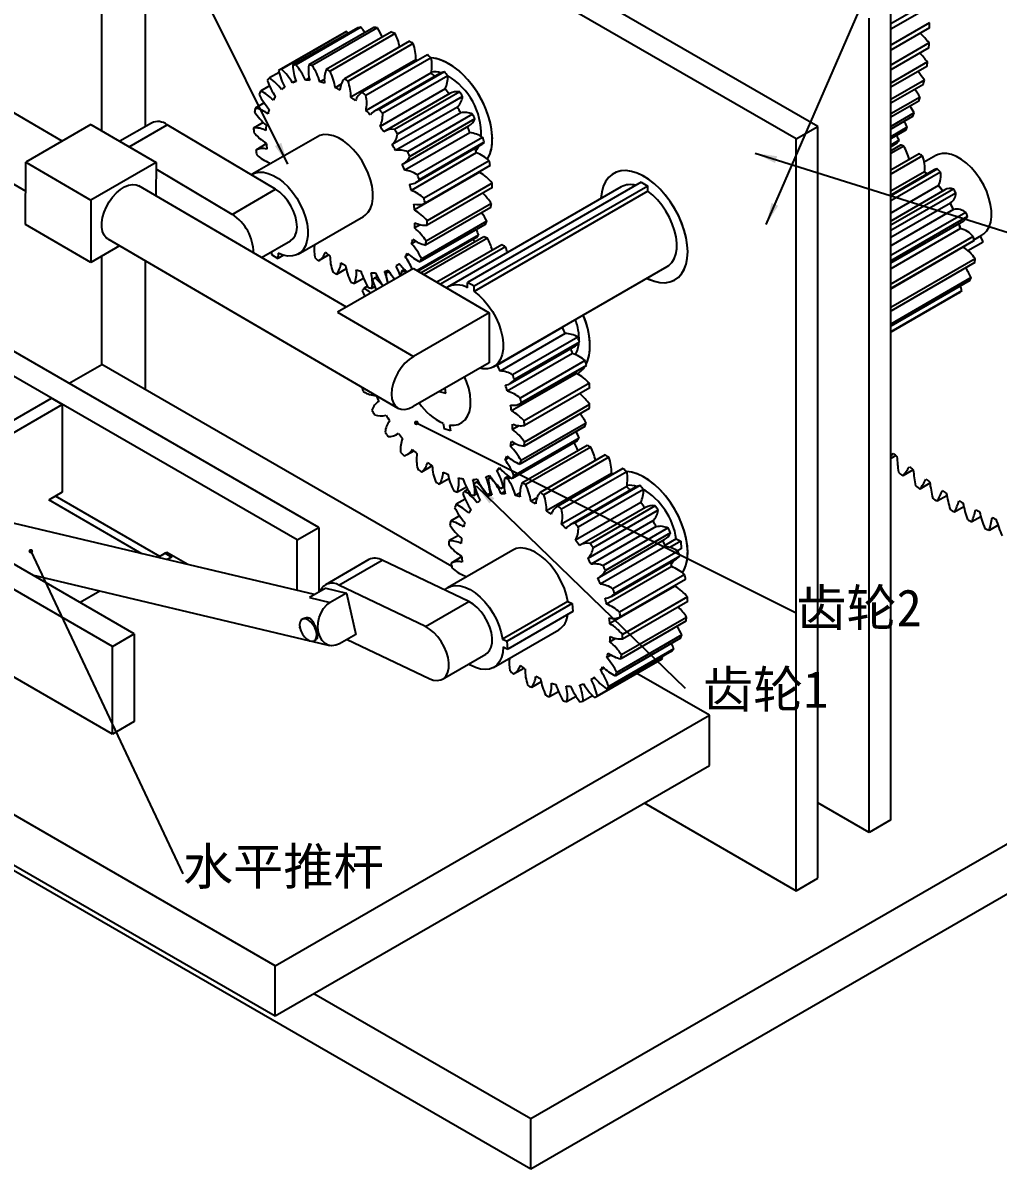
# Model space of a CAD drawing. Header units: millimetres. Extents: x 15 to 836, y 5 to 589.
# Drawn here: x 124.7 to 283.6, y 277.6 to 464.3 of the extents above; entities that cross this region are included whole.
import ezdxf

# ---------------------------------------------------------------- set-up
doc = ezdxf.new("R2010")
doc.units = ezdxf.units.MM
doc.dimstyles.new('SLDDIMSTYLE0', dxfattribs={"dimtxt": 0.18, "dimasz": 3.556, "dimexe": 0, "dimexo": 0.0625, "dimgap": 0, "dimtad": 0, "dimtih": 1, "dimtoh": 1, "dimdec": 0, "dimrnd": 1e-09, "dimzin": 0, "dimdsep": 46, "dimtxsty": 'Standard', "dimsah": 1, "dimcen": 0.09, "dimadec": 0, "dimazin": 0, "dimtfac": 3.556, "dimtdec": 0, "dimtofl": 0, "dimtmove": 0, "dimatfit": 3, "dimfxl": 1, "dimfrac": 2, "dimtolj": 1, "dimtzin": 0, "dimarcsym": 0})
doc.dimstyles.new('SLDDIMSTYLE1', dxfattribs={"dimtxt": 0.18, "dimasz": 0.762, "dimexe": 0, "dimexo": 0.0625, "dimgap": 0, "dimtad": 0, "dimtih": 1, "dimtoh": 1, "dimdec": 0, "dimrnd": 1e-09, "dimzin": 0, "dimdsep": 46, "dimtxsty": 'Standard', "dimblk1": 'DOT', "dimblk2": 'DOT', "dimsah": 1, "dimcen": 0.09, "dimadec": 0, "dimazin": 0, "dimtfac": 0.762, "dimtdec": 0, "dimtofl": 0, "dimtmove": 0, "dimatfit": 3, "dimldrblk": 'DOT', "dimfxl": 1, "dimfrac": 2, "dimtolj": 1, "dimtzin": 0, "dimarcsym": 0})

# ---------------------------------------------------------------- blocks, each defined once
blk = doc.blocks.new('_Dot')
at = {"color": 0, "linetype": 'ByBlock', "lineweight": -2}
blk.add_line((-0.5, 0), (-1, 0), dxfattribs=at)
at = {"color": 0, "linetype": 'ByBlock', "const_width": 0.5}
blk.add_lwpolyline([(-0.25, 0, 1), (0.25, 0, 1)], format="xyb", close=True, dxfattribs=at)

msp = doc.modelspace()

# ---------------------------------------------------------------- linework, layer by layer
at = {"color": 7, "linetype": 'Continuous', "lineweight": 25}
for p, q in [((254.24, 447.47), (148.18, 508.7)), ((144.64, 506.66), (144.64, 447.42)), ((250.71, 445.43), (144.64, 506.66)), ((144.64, 506.66), (144.64, 447.42)), ((137.57, 446.77), (137.57, 490.33)), ((272.26, 467.71), (266.11, 464.16)), ((266.11, 334.46), (266.11, 467.15)), ((262.58, 332.42), (262.58, 465.11)), ((272.32, 466.87), (266.11, 463.29)), ((179.28, 463.55), (168.68, 457.43)), ((179.81, 463.63), (169.2, 457.5)), ((181.91, 463.6), (171.3, 457.48)), ((182.49, 463.52), (171.88, 457.39)), ((272.43, 464.33), (266.11, 460.69)), ((272.43, 463.52), (266.11, 459.87)), ((177.07, 462.74), (166.46, 456.62)), ((177.44, 462.94), (166.84, 456.82)), ((184.76, 462.86), (174.15, 456.74)), ((185.37, 462.61), (174.77, 456.49)), ((187.71, 461.36), (177.11, 455.24)), ((188.33, 460.96), (177.72, 454.84)), ((272.37, 461.08), (266.11, 457.47)), ((272.32, 460.3), (266.11, 456.71)), ((188.77, 458.33), (178.16, 452.21)), ((190.64, 459.16), (180.03, 453.04)), ((191.23, 458.63), (180.62, 452.5)), ((272.09, 457.97), (266.11, 454.52)), ((131.11, 445.07), (110.92, 456.85)), ((166.46, 456.28), (164.89, 455.37)), ((191.23, 456.2), (180.63, 450.08)), ((192.65, 456.1), (182.04, 449.98)), ((193.4, 456.36), (182.8, 450.24)), ((193.95, 455.72), (183.34, 449.59)), ((271.99, 457.23), (266.11, 453.84)), ((164.92, 454.06), (163.45, 453.22)), ((169.22, 454.89), (168.66, 454.56)), ((171.38, 455.34), (170.76, 454.98)), ((173.85, 455.14), (173.12, 454.72)), ((176.61, 454.35), (175.62, 453.78)), ((271.59, 455.02), (266.11, 451.86)), ((271.44, 454.32), (266.11, 451.25)), ((193.52, 453.59), (182.91, 447.47)), ((194.29, 452.82), (183.69, 446.69)), ((195.89, 453.09), (185.29, 446.96)), ((196.37, 452.36), (185.76, 446.23)), ((270.88, 452.26), (266.11, 449.51)), ((164.04, 451.3), (162.58, 450.46)), ((195.52, 450.63), (184.91, 444.51)), ((270.67, 451.61), (266.11, 448.98)), ((105.88, 448.22), (125.2, 436.94)), ((196.05, 449.68), (185.45, 443.56)), ((198, 449.47), (187.39, 443.35)), ((198.38, 448.69), (187.77, 442.57)), ((269.95, 449.69), (266.11, 447.48)), ((269.68, 449.09), (266.11, 447.03)), ((135.83, 447.79), (125.22, 441.67)), ((135.83, 447.79), (146.43, 441.6)), ((145.68, 448.02), (140.53, 445.05)), ((142.04, 444.17), (148.23, 447.74)), ((165.91, 437.23), (148.23, 447.74)), ((163.88, 448.11), (162.32, 447.21)), ((186.79, 441.44), (197.4, 447.56)), ((197.56, 446.45), (186.95, 440.33)), ((250.71, 445.43), (254.24, 447.47)), ((254.24, 324.99), (254.24, 447.47)), ((268.81, 447.34), (266.11, 445.78)), ((268.49, 446.79), (266.11, 445.42)), ((172.71, 445.79), (162.1, 439.67)), ((164.39, 444.61), (162.67, 443.62)), ((199.62, 445.68), (189.02, 439.56)), ((199.9, 444.89), (189.29, 438.76)), ((250.71, 322.94), (250.71, 445.43)), ((267.47, 445.21), (266.11, 444.43)), ((267.11, 444.73), (266.11, 444.15)), ((198.6, 443.17), (188, 437.05)), ((188.76, 438.33), (199.36, 444.46)), ((267.7, 444.43), (266.11, 443.51)), ((268.23, 444.26), (266.11, 443.05)), ((266.2, 443.56), (266.11, 443.71)), ((270.73, 443.02), (266.11, 440.36)), ((271.26, 442.66), (266.11, 439.69)), ((273.47, 442.73), (271.56, 441.62)), ((125.17, 431.49), (125.22, 441.67)), ((125.22, 441.67), (135.83, 435.48)), ((146.43, 441.6), (135.83, 435.48)), ((146.43, 441.6), (146.41, 436.15)), ((200.7, 441.88), (190.1, 435.76)), ((200.85, 441.1), (190.25, 434.98)), ((158.84, 433.14), (146.43, 440.52)), ((199.15, 439.99), (188.54, 433.87)), ((273.7, 440.55), (266.11, 436.18)), ((273.18, 440.38), (266.11, 436.29)), ((271.6, 440.08), (266.11, 436.91)), ((274.19, 440.02), (266.11, 435.36)), ((272.04, 439.72), (271.6, 440.08)), ((272.04, 439.72), (271.6, 440.08)), ((272.04, 439.72), (271.6, 440.08)), ((272.04, 439.72), (271.6, 440.08)), ((272.04, 439.72), (271.6, 440.08)), ((272.04, 439.72), (271.6, 440.08)), ((272.04, 439.72), (271.6, 440.08)), ((272.04, 439.72), (271.6, 440.08)), ((272.04, 439.72), (271.6, 440.08)), ((272.04, 439.72), (271.6, 440.08)), ((272.04, 439.72), (271.6, 440.08)), ((177.43, 418.04), (143.63, 437.77)), ((158.84, 433.14), (165.91, 437.23)), ((201.18, 438.24), (190.58, 432.11)), ((201.21, 437.51), (190.6, 431.39)), ((222.21, 437.63), (193.92, 421.3)), ((225.46, 438.37), (197.18, 422.04)), ((226.52, 437.75), (198.24, 421.42)), ((225.46, 438.37), (226.52, 437.75)), ((226.52, 436.9), (226.52, 437.75)), ((273.88, 437.82), (266.11, 433.34)), ((276.32, 437.26), (266.11, 431.37)), ((274.94, 437.15), (266.11, 432.05)), ((274.57, 436.93), (273.88, 437.82)), ((274.6, 436.88), (273.88, 437.82)), ((274.57, 436.93), (273.88, 437.82)), ((135.83, 435.48), (135.78, 425.3)), ((226.52, 436.9), (198.23, 420.57)), ((276.73, 436.62), (266.11, 430.49)), ((200.94, 434.26), (190.34, 428.14)), ((201.05, 434.9), (190.44, 428.78)), ((266.11, 429.41), (275.86, 435.04)), ((276.34, 433.93), (266.11, 428.03)), ((278.34, 433.47), (266.11, 426.41)), ((276.34, 433.93), (275.79, 435)), ((276.34, 433.93), (275.79, 435)), ((135.78, 425.3), (125.17, 431.49)), ((169.6, 426.68), (180.21, 432.8)), ((189.48, 431.46), (188.55, 430.93)), ((200.07, 431.5), (189.47, 425.38)), ((200.3, 432.03), (189.7, 425.91)), ((462.84, 433.16), (207.48, 285.75)), ((278.62, 432.78), (266.11, 425.56)), ((266.11, 425.24), (278, 432.11)), ((277.47, 430.81), (277.23, 431.66)), ((277.47, 430.81), (277.23, 431.66)), ((277.47, 430.81), (277.23, 431.66)), ((277.47, 430.81), (277.23, 431.66)), ((277.47, 430.81), (277.23, 431.66)), ((277.47, 430.81), (277.23, 431.66)), ((277.47, 430.81), (277.23, 431.66)), ((198.98, 429.74), (188.97, 423.97)), ((277.47, 430.81), (266.11, 424.25)), ((279.56, 429.55), (266.11, 421.79)), ((279.66, 428.98), (280.97, 429.73)), ((281.15, 428.67), (280.73, 429.59)), ((140.49, 428.02), (135.78, 425.3)), ((138.59, 429.13), (185.8, 401.58)), ((163.61, 426.11), (168.35, 428.85)), ((188.74, 428.76), (188.04, 428.35)), ((198.63, 429.35), (189.14, 423.87)), ((199.81, 429.48), (189.61, 423.59)), ((200.42, 429.28), (190.09, 423.32)), ((202.75, 428.2), (192.17, 422.1)), ((203.36, 427.84), (192.79, 421.74)), ((279.68, 428.87), (266.11, 421.04)), ((266.11, 421.03), (279.59, 428.81)), ((277.88, 427.82), (266.11, 421.02)), ((278.68, 427.25), (281.15, 428.67)), ((279.59, 428.81), (279.68, 428.87)), ((137.57, 408.67), (137.57, 426.33)), ((165.24, 427.05), (165.23, 426.6)), ((165.23, 426.6), (166.29, 425.97)), ((166.3, 426.81), (166.29, 425.97)), ((167.17, 426.48), (166.29, 425.97)), ((174.57, 426.53), (172.89, 425.56)), ((187.62, 426.6), (187.02, 426.25)), ((279.86, 425.88), (266.11, 417.95)), ((144.64, 425.6), (144.64, 404.59)), ((144.64, 425.6), (144.64, 404.59)), ((177.4, 424.27), (175.81, 423.36)), ((188.34, 424.34), (175.96, 417.19)), ((186.09, 425.05), (185.54, 424.73)), ((186.9, 424.15), (186.41, 423.87)), ((188.34, 424.34), (200.71, 417.12)), ((201.42, 408.31), (229.71, 424.64)), ((462.84, 424.99), (207.48, 277.58)), ((279.81, 425.29), (266.11, 417.38)), ((180.23, 422.7), (178.77, 421.85)), ((182.46, 422.98), (182.12, 422.79)), ((184.37, 423.86), (183.87, 423.58)), ((184.44, 423.74), (184.37, 423.7)), ((187.14, 423.92), (186.97, 423.83)), ((187.11, 423.63), (186.97, 423.83)), ((279.2, 422.83), (266.11, 415.27)), ((278.99, 422.37), (266.11, 414.94)), ((180.88, 421.45), (180.32, 421.12)), ((182.06, 421.37), (181.62, 421.12)), ((197.17, 421.19), (197.18, 422.04)), ((198.24, 421.42), (197.18, 422.04)), ((198.23, 420.57), (198.24, 421.42)), ((277.67, 420.69), (266.11, 414.02)), ((277.31, 420.42), (266.11, 413.95)), ((175.96, 417.19), (188.34, 409.97)), ((200.71, 417.12), (188.34, 409.97)), ((200.71, 417.12), (200.67, 408.97)), ((202.05, 408.62), (212.66, 414.74)), ((172.93, 382.14), (119.9, 412.76)), ((213.07, 413.74), (202.46, 407.61)), ((215.11, 413.13), (204.5, 407.01)), ((204.12, 405.6), (214.73, 411.72)), ((215.41, 412.34), (204.81, 406.21)), ((169.39, 380.1), (116.36, 410.72)), ((214.26, 410.46), (203.65, 404.33)), ((216.35, 409.32), (205.75, 403.19)), ((132.27, 405.61), (137.57, 408.67)), ((194.59, 375.76), (137.57, 408.67)), ((200.67, 408.97), (188.3, 401.83)), ((214.95, 407.23), (204.34, 401.11)), ((205.82, 402.34), (216.43, 408.46)), ((216.54, 408.53), (205.93, 402.41)), ((216.43, 408.46), (216.54, 408.53)), ((217.02, 405.61), (206.41, 399.48)), ((192.57, 404.3), (193.66, 404)), ((193.66, 404), (193.5, 404.83)), ((217.08, 404.86), (206.47, 398.74)), ((102.87, 387.88), (129.39, 403.19)), ((104.64, 386.86), (131.16, 402.17)), ((131.16, 402.17), (129.39, 403.19)), ((131.16, 402.17), (131.16, 387.88)), ((182.73, 402.64), (182.69, 402.62)), ((217.06, 402.17), (206.46, 396.04)), ((217, 401.5), (206.39, 395.37)), ((193.19, 399.09), (193.38, 398.17)), ((193.19, 399.09), (193.38, 398.17)), ((194.41, 397.88), (193.38, 398.17)), ((194.41, 397.88), (193.38, 398.17)), ((194.22, 398.81), (194.41, 397.88)), ((194.22, 398.81), (194.41, 397.88)), ((205.57, 398.69), (204.52, 398.08)), ((216.3, 398.58), (205.7, 392.46)), ((216.5, 399.14), (205.89, 393.02)), ((185.58, 397.24), (185.93, 397.44)), ((215.03, 396.24), (204.42, 390.11)), ((215.34, 396.67), (204.73, 390.55)), ((187.35, 394.01), (188.42, 394.62)), ((204.91, 395.82), (204.16, 395.39)), ((216.64, 395.48), (206.03, 389.36)), ((217.25, 395.22), (206.65, 389.1)), ((203.91, 393.5), (203.28, 393.14)), ((219.59, 393.96), (208.99, 387.84)), ((220.21, 393.56), (209.6, 387.43)), ((266.94, 393.85), (266.11, 393.37)), ((191.42, 392.17), (189.66, 391.16)), ((202.49, 391.76), (201.93, 391.43)), ((203.84, 390.5), (203.18, 390.11)), ((220.64, 390.93), (210.03, 384.81)), ((222.49, 391.74), (211.88, 385.61)), ((222.51, 391.75), (211.91, 385.63)), ((223.11, 391.21), (212.5, 385.09)), ((269.76, 391.53), (268.06, 390.55)), ((194.14, 390.04), (192.6, 389.16)), ((196.99, 388.71), (195.54, 387.87)), ((198.91, 389.62), (198.28, 389.26)), ((198.92, 389.6), (198.7, 389.48)), ((200.94, 390.3), (200.55, 390.07)), ((203.14, 388.75), (202.62, 388.45)), ((203.14, 388.79), (203.03, 388.73)), ((204.18, 390.26), (203.76, 390.02)), ((223.1, 388.79), (212.5, 382.67)), ((224.51, 388.67), (213.9, 382.55)), ((225.28, 388.94), (214.67, 382.82)), ((272.48, 389.32), (270.85, 388.38)), ((144.13, 377.85), (128.96, 386.61)), ((131.16, 387.88), (129.01, 386.64)), ((147.05, 377.41), (130.03, 387.23)), ((196.76, 386.75), (195.3, 385.91)), ((197.2, 388.31), (196.75, 388.05)), ((198.74, 387.6), (198.33, 387.37)), ((201.08, 387.54), (200.52, 387.22)), ((201.01, 387.74), (200.87, 387.66)), ((203.24, 387.98), (202.63, 387.62)), ((205.72, 387.77), (204.99, 387.35)), ((208.49, 386.97), (207.5, 386.39)), ((225.82, 388.29), (215.21, 382.17)), ((275.23, 387.3), (273.66, 386.39)), ((225.38, 386.17), (214.77, 380.05)), ((226.14, 385.39), (215.54, 379.26)), ((227.76, 385.65), (217.15, 379.53)), ((228.23, 384.92), (217.63, 378.8)), ((278.01, 385.48), (276.49, 384.6)), ((172.23, 371.18), (118.09, 384.04)), ((195.87, 384), (194.41, 383.16)), ((227.37, 383.2), (216.77, 377.08)), ((280.8, 383.87), (279.32, 383.02)), ((169.39, 380.1), (172.93, 382.14)), ((172.93, 382.14), (172.93, 371.59)), ((227.91, 382.26), (217.3, 376.13)), ((229.86, 382.04), (219.25, 375.91)), ((230.23, 381.25), (219.63, 375.13)), ((283.59, 382.48), (282.15, 381.64)), ((169.39, 371.86), (169.39, 380.1)), ((195.69, 380.82), (194.14, 379.92)), ((218.65, 374.02), (229.26, 380.14)), ((231.17, 380.26), (229.33, 379.2)), ((231.9, 379.91), (230.12, 378.88)), ((231.17, 380.26), (231.9, 379.91)), ((231.9, 379.91), (231.99, 378.64)), ((147.92, 377.91), (146.75, 377.23)), ((148.18, 378.06), (147.92, 377.91)), ((148.98, 377.3), (147.92, 377.91)), ((147.92, 377.91), (148.98, 377.3)), ((151.61, 376.08), (148.18, 378.06)), ((148.98, 377.3), (148.25, 376.88)), ((148.98, 377.3), (148.25, 376.88)), ((204.53, 378.43), (193.92, 372.31)), ((196.2, 377.33), (194.48, 376.33)), ((229.4, 379.02), (218.8, 372.9)), ((231.47, 378.24), (220.86, 372.12)), ((231.74, 377.45), (221.13, 371.32)), ((231.99, 378.64), (231.39, 378.29)), ((142.88, 364.79), (121.66, 377.04)), ((181.08, 376.89), (174.01, 372.8)), ((176.21, 372.72), (183.28, 376.8)), ((197.37, 370.06), (183.28, 376.8)), ((230.44, 375.74), (219.83, 369.62)), ((220.61, 370.9), (231.22, 377.03)), ((139.34, 362.75), (118.13, 375)), ((126.25, 374.39), (171.47, 363.66)), ((232.54, 374.44), (221.93, 368.32)), ((232.69, 373.67), (222.08, 367.54)), ((137.29, 371.77), (134.04, 369.9)), ((137.29, 371.77), (134.04, 369.9)), ((174.07, 372.25), (171.42, 370.72)), ((174.07, 372.25), (177.46, 371.44)), ((190.3, 365.97), (176.21, 372.72)), ((230.97, 372.57), (220.37, 366.45)), ((230.97, 372.57), (230.96, 372.67)), ((171.42, 370.72), (174.81, 369.91)), ((177.46, 371.44), (174.81, 369.91)), ((177.46, 371.44), (178.96, 364.7)), ((190.3, 365.97), (197.37, 370.06)), ((213.49, 370.06), (202.89, 363.93)), ((213.49, 370.06), (214.22, 369.71)), ((233.01, 370.8), (222.4, 364.68)), ((233.03, 370.08), (222.42, 363.95)), ((214.22, 369.71), (203.62, 363.58)), ((214.31, 368.43), (203.71, 362.31)), ((214.22, 369.71), (214.31, 368.43)), ((170.52, 367.32), (170.21, 367.14)), ((232.75, 366.84), (222.14, 360.72)), ((232.86, 367.48), (222.25, 361.36)), ((139.34, 362.75), (142.88, 364.79)), ((142.88, 364.79), (142.88, 350.5)), ((178.96, 364.7), (176.3, 363.17)), ((201.42, 359.32), (212.03, 365.44)), ((232.1, 364.62), (221.5, 358.49)), ((139.34, 348.46), (139.34, 362.75)), ((171.74, 363.59), (174.69, 362.89)), ((172.21, 363.68), (172.52, 363.86)), ((177.54, 363.88), (190.9, 357.49)), ((202.89, 363.93), (203.62, 363.58)), ((202.98, 362.66), (203.71, 362.31)), ((203.71, 362.31), (203.62, 363.58)), ((230.77, 362.34), (220.16, 356.22)), ((221.29, 364.04), (220.37, 363.51)), ((231.87, 364.09), (221.26, 357.97)), ((139.34, 348.46), (118.13, 360.71)), ((193.1, 357.4), (200.17, 361.48)), ((218.28, 354.62), (228.89, 360.74)), ((228.91, 360.75), (218.3, 354.63)), ((230.42, 361.95), (219.81, 355.83)), ((220.54, 361.35), (219.84, 360.94)), ((228.91, 360.75), (228.85, 361.04)), ((204.68, 358.26), (206.33, 359.21)), ((219.41, 359.2), (218.81, 358.86)), ((209.16, 356.95), (207.57, 356.03)), ((217.88, 357.66), (217.32, 357.34)), ((236.56, 351.52), (224.74, 358.35)), ((212, 355.36), (210.53, 354.52)), ((214.84, 354.6), (213.38, 353.76)), ((217.55, 354.69), (216.01, 353.8)), ((165.85, 310.7), (236.56, 351.52)), ((236.56, 343.36), (236.56, 351.52)), ((142.88, 350.5), (139.34, 348.46)), ((165.85, 310.7), (102.21, 347.44)), ((165.85, 302.54), (236.56, 343.36)), ((207.48, 277.58), (101.41, 338.81)), ((102.21, 339.28), (165.85, 302.54)), ((225.96, 337.23), (250.71, 322.94)), ((262.58, 332.42), (254.24, 337.23)), ((266.11, 334.46), (262.58, 332.42)), ((250.71, 322.94), (254.24, 324.99)), ((165.85, 302.54), (165.85, 310.7)), ((207.48, 285.75), (172.13, 306.16)), ((207.48, 277.58), (207.48, 285.75))]:
    msp.add_line(p, q, dxfattribs=at)
at = {"color": 7, "linetype": 'Continuous', "lineweight": 25, "flags": 128}
for points in [[(177.74, 462.66), (177.69, 462.7), (177.44, 462.94)], [(188.96, 458.19), (188.86, 458.26), (188.77, 458.33)], [(201.21, 445.42), (201.15, 446.55), (200.96, 447.72), (200.65, 448.93), (200.22, 450.15), (199.69, 451.36), (199.05, 452.54), (198.33, 453.66), (197.54, 454.7), (196.68, 455.66), (195.78, 456.5), (194.85, 457.22), (193.9, 457.8), (192.96, 458.23), (192.04, 458.51), (191.23, 458.63)], [(200.42, 442.13), (200.78, 442.87), (201.05, 443.77), (201.19, 444.77), (201.2, 445.85), (201.09, 447), (200.85, 448.19), (200.5, 449.4), (200.03, 450.62), (199.45, 451.82), (198.78, 452.98), (198.03, 454.07), (197.21, 455.08), (196.33, 456), (195.42, 456.79), (194.48, 457.46), (193.54, 457.99), (192.6, 458.36), (191.7, 458.58), (191.23, 458.63)], [(180.21, 432.8), (180.5, 433), (180.98, 433.49), (181.36, 434.12), (181.61, 434.88), (181.75, 435.75), (181.75, 436.7), (181.62, 437.71), (181.37, 438.77), (181, 439.83), (180.52, 440.89), (179.95, 441.9), (179.28, 442.85), (178.55, 443.72), (177.77, 444.48), (176.95, 445.11), (176.13, 445.6), (175.31, 445.94), (174.52, 446.12), (173.78, 446.13), (173.1, 445.98), (172.71, 445.79)], [(198.52, 443.52), (198.66, 443.69), (199, 444.24)], [(280.97, 429.73), (281.3, 429.96), (281.77, 430.46), (282.14, 431.1), (282.39, 431.87), (282.51, 432.74), (282.51, 433.7), (282.37, 434.72), (282.11, 435.77), (281.74, 436.84), (281.25, 437.89), (280.66, 438.9), (279.99, 439.85), (279.26, 440.71), (278.47, 441.46), (277.66, 442.08), (276.83, 442.56), (276.01, 442.89), (275.23, 443.06), (274.49, 443.06), (273.81, 442.89), (273.47, 442.73)], [(164.92, 441.55), (164.95, 441.42), (164.98, 441.33)], [(161.95, 439.58), (162.49, 439.85), (163.17, 440.01), (163.91, 440), (164.7, 439.82), (165.52, 439.48), (166.35, 438.99), (167.16, 438.36), (167.94, 437.6), (168.68, 436.73), (169.34, 435.78), (169.92, 434.76), (170.4, 433.71), (170.77, 432.64), (171.02, 431.59), (171.14, 430.57), (171.14, 429.62), (171.01, 428.76), (170.75, 428), (170.37, 427.36), (169.89, 426.87), (169.31, 426.53), (168.64, 426.36), (167.9, 426.34), (167.12, 426.5), (166.3, 426.81), (166.3, 426.81)], [(199.15, 439.99), (199.14, 440.11), (199.14, 440.11)], [(233.03, 427.05), (232.97, 428.18), (232.78, 429.35), (232.47, 430.56), (232.04, 431.78), (231.51, 432.99), (230.87, 434.17), (230.15, 435.29), (229.36, 436.33), (228.5, 437.29), (227.6, 438.13), (226.67, 438.85), (225.72, 439.43), (224.78, 439.86), (223.86, 440.14), (222.98, 440.26), (222.15, 440.21), (221.39, 440.01), (220.71, 439.64), (220.13, 439.12), (219.65, 438.46), (219.28, 437.67), (219.03, 436.76), (218.9, 435.75), (218.9, 435.72)], [(233.03, 427.01), (232.97, 428.13), (232.79, 429.31), (232.48, 430.51), (232.06, 431.73), (231.53, 432.94), (230.9, 434.12), (230.18, 435.24), (229.39, 436.29), (228.53, 437.25), (227.63, 438.1), (226.7, 438.82), (225.76, 439.41), (224.82, 439.85), (223.9, 440.13), (223.02, 440.26), (222.19, 440.22), (221.42, 440.02), (220.74, 439.66), (220.15, 439.14), (219.66, 438.49), (219.29, 437.7), (219.04, 436.8), (218.9, 435.8), (218.9, 435.72)], [(272.04, 439.72), (271.83, 439.9), (271.6, 440.08)], [(272.04, 439.72), (271.87, 439.87), (271.6, 440.08)], [(272.04, 439.72), (271.9, 439.84), (271.6, 440.08)], [(272.04, 439.72), (271.94, 439.8), (271.6, 440.08)], [(272.04, 439.72), (271.64, 440.05), (271.6, 440.08)], [(272.04, 439.72), (271.68, 440.02), (271.6, 440.08)], [(272.04, 439.72), (271.72, 439.99), (271.6, 440.08)], [(272.04, 439.72), (271.75, 439.96), (271.6, 440.08)], [(272.04, 439.72), (271.79, 439.93), (271.6, 440.08)], [(138.59, 429.13), (138.32, 429.33), (137.96, 429.77), (137.71, 430.34), (137.59, 431.03), (137.59, 431.81), (137.72, 432.64), (137.97, 433.5), (138.34, 434.36), (138.81, 435.19), (139.36, 435.96), (139.97, 436.63), (140.62, 437.19), (141.29, 437.61), (141.96, 437.89), (142.59, 438), (143.17, 437.95), (143.63, 437.77)], [(168.35, 428.85), (168.76, 429.18), (169.1, 429.68), (169.31, 430.32), (169.39, 431.07), (169.33, 431.9), (169.14, 432.78), (168.82, 433.68), (168.39, 434.55), (167.86, 435.38), (167.26, 436.11), (166.6, 436.74), (165.91, 437.23)], [(274.57, 436.93), (274.51, 437.01), (273.88, 437.82)], [(274.57, 436.93), (274.11, 437.53), (273.88, 437.82)], [(274.57, 436.93), (274.54, 436.97), (273.88, 437.82)], [(274.57, 436.93), (274.14, 437.49), (273.88, 437.82)], [(274.57, 436.93), (274.18, 437.45), (273.88, 437.82)], [(274.57, 436.93), (274.32, 437.27), (273.88, 437.82)], [(274.57, 436.93), (273.91, 437.78), (273.88, 437.82)], [(274.57, 436.93), (274.35, 437.22), (273.88, 437.82)], [(274.57, 436.93), (273.95, 437.74), (273.88, 437.82)], [(274.57, 436.93), (274.38, 437.18), (273.88, 437.82)], [(274.57, 436.93), (273.98, 437.7), (273.88, 437.82)], [(274.57, 436.93), (274.41, 437.14), (273.88, 437.82)], [(274.57, 436.93), (274.01, 437.66), (273.88, 437.82)], [(274.57, 436.93), (274.45, 437.1), (273.88, 437.82)], [(274.57, 436.93), (274.05, 437.62), (273.88, 437.82)], [(274.57, 436.93), (274.48, 437.05), (273.88, 437.82)], [(274.57, 436.93), (274.08, 437.57), (273.88, 437.82)], [(229.71, 424.64), (229.95, 424.8), (230.44, 425.28), (230.83, 425.9), (231.1, 426.65), (231.24, 427.51), (231.25, 428.45), (231.14, 429.47), (230.9, 430.52), (230.53, 431.58), (230.06, 432.64), (229.49, 433.66), (228.83, 434.62), (228.11, 435.49), (227.33, 436.26), (226.52, 436.9)], [(276.34, 433.93), (275.97, 434.67), (275.79, 435)], [(276.34, 433.93), (276.29, 434.03), (275.79, 435)], [(276.34, 433.93), (276, 434.62), (275.79, 435)], [(276.34, 433.93), (276.32, 433.98), (275.79, 435)], [(276.34, 433.93), (276.02, 434.58), (275.79, 435)], [(276.34, 433.93), (276.13, 434.37), (275.79, 435)], [(276.34, 433.93), (275.82, 434.96), (275.79, 435)], [(276.34, 433.93), (276.15, 434.32), (275.79, 435)], [(276.34, 433.93), (275.84, 434.91), (275.79, 435)], [(276.34, 433.93), (276.18, 434.27), (275.79, 435)], [(276.34, 433.93), (275.87, 434.86), (275.79, 435)], [(276.34, 433.93), (276.2, 434.22), (275.79, 435)], [(276.34, 433.93), (275.9, 434.81), (275.79, 435)], [(276.34, 433.93), (276.22, 434.18), (275.79, 435)], [(276.34, 433.93), (275.92, 434.77), (275.79, 435)], [(276.34, 433.93), (276.25, 434.13), (275.79, 435)], [(276.34, 433.93), (275.95, 434.72), (275.79, 435)], [(276.34, 433.93), (276.27, 434.08), (275.79, 435)], [(277.47, 430.81), (277.45, 430.91), (277.23, 431.66)], [(277.47, 430.81), (277.28, 431.51), (277.23, 431.66)], [(277.47, 430.81), (277.46, 430.86), (277.23, 431.66)], [(277.47, 430.81), (277.29, 431.46), (277.23, 431.66)], [(277.47, 430.81), (277.35, 431.25), (277.23, 431.66)], [(277.47, 430.81), (277.37, 431.2), (277.23, 431.66)], [(277.47, 430.81), (277.38, 431.15), (277.23, 431.66)], [(277.47, 430.81), (277.39, 431.1), (277.23, 431.66)], [(277.47, 430.81), (277.41, 431.05), (277.23, 431.66)], [(277.47, 430.81), (277.42, 431.01), (277.23, 431.66)], [(277.47, 430.81), (277.25, 431.61), (277.23, 431.66)], [(277.47, 430.81), (277.43, 430.96), (277.23, 431.66)], [(277.47, 430.81), (277.26, 431.56), (277.23, 431.66)], [(226.4, 422.73), (226.67, 422.6), (227.6, 422.25), (228.5, 422.05), (229.36, 422.01), (230.15, 422.14), (230.87, 422.43), (231.51, 422.87), (232.04, 423.46), (232.47, 424.19), (232.78, 425.04), (232.97, 426), (233.03, 427.05)], [(226.4, 422.73), (226.63, 422.62), (227.56, 422.26), (228.46, 422.05), (229.32, 422.01), (230.12, 422.13), (230.85, 422.41), (231.48, 422.85), (232.02, 423.43), (232.45, 424.16), (232.77, 425), (232.96, 425.96), (233.03, 427.01)], [(198.23, 420.57), (199.04, 419.93), (199.82, 419.16), (200.55, 418.29), (201.21, 417.33), (201.78, 416.31), (202.25, 415.26), (202.61, 414.19), (202.85, 413.14), (202.97, 412.13), (202.95, 411.18), (202.81, 410.32), (202.54, 409.57), (202.16, 408.95), (201.67, 408.47), (201.08, 408.14), (200.4, 407.98), (199.66, 407.98), (199.12, 408.08)], [(216.49, 408.74), (216.7, 409.22), (216.96, 410.12), (217.1, 411.12), (217.11, 412.2), (216.99, 413.35), (216.75, 414.54), (216.39, 415.76), (216.02, 416.74)], [(188.34, 409.97), (187.65, 409.5), (186.98, 408.88), (186.37, 408.15), (185.83, 407.34), (185.39, 406.47), (185.06, 405.57), (184.85, 404.69), (184.78, 403.86), (184.85, 403.1), (185.05, 402.46), (185.37, 401.94), (185.81, 401.58), (186.34, 401.38), (186.95, 401.36), (187.61, 401.51), (188.3, 401.83)], [(194.22, 398.81), (194.97, 398.78), (195.66, 398.91), (196.26, 399.21), (196.78, 399.66), (197.18, 400.26), (197.47, 400.99), (197.63, 401.83), (197.67, 402.76), (197.58, 403.76), (197.36, 404.81), (197.02, 405.88), (196.69, 406.67)], [(194.22, 398.81), (194.97, 398.78), (195.66, 398.91), (196.26, 399.21), (196.78, 399.66), (197.18, 400.26), (197.47, 400.99), (197.63, 401.83), (197.67, 402.76), (197.58, 403.76), (197.36, 404.81), (197.02, 405.88), (196.69, 406.67)], [(233.03, 378.06), (232.97, 379.18), (232.78, 380.36), (232.47, 381.57), (232.04, 382.79), (231.51, 384), (230.87, 385.17), (230.15, 386.29), (229.36, 387.34), (228.5, 388.29), (227.6, 389.14), (226.67, 389.86), (225.72, 390.44), (224.78, 390.87), (223.86, 391.15), (223.05, 391.26)], [(232.21, 374.72), (232.43, 375.11), (232.75, 375.95), (232.95, 376.9), (233.03, 377.94), (232.98, 379.06), (232.8, 380.23), (232.51, 381.44), (232.09, 382.65), (231.57, 383.87), (230.95, 385.04), (230.24, 386.17), (229.45, 387.23), (228.6, 388.19), (227.7, 389.05), (226.77, 389.78), (225.83, 390.38), (224.89, 390.83), (223.96, 391.13), (223.08, 391.26), (223.05, 391.26)], [(213.49, 370.06), (213.28, 371.1), (212.94, 372.17), (212.49, 373.23), (211.94, 374.26), (211.3, 375.23), (210.58, 376.12), (209.81, 376.91), (209.01, 377.58), (208.18, 378.12), (207.36, 378.5), (206.56, 378.72), (205.8, 378.78), (205.1, 378.67), (204.53, 378.43)], [(230.34, 376.16), (230.65, 376.59), (230.75, 376.76)], [(193.43, 371.94), (193.88, 372.28), (194.5, 372.55), (195.19, 372.66), (195.95, 372.6), (196.75, 372.38), (197.58, 371.99), (198.4, 371.46), (199.21, 370.79), (199.98, 370), (200.69, 369.11), (201.33, 368.13), (201.88, 367.11), (202.33, 366.05), (202.67, 364.98), (202.89, 363.93)], [(176.3, 363.17), (175.7, 362.92), (175.08, 362.84), (174.49, 362.95), (173.95, 363.24), (173.49, 363.7), (173.14, 364.3), (172.9, 365.01), (172.8, 365.8), (172.84, 366.62), (173.02, 367.44), (173.32, 368.22), (173.73, 368.91), (174.24, 369.49), (174.81, 369.91)], [(200.17, 361.48), (200.38, 361.62), (200.77, 362.06), (201.04, 362.63), (201.19, 363.33), (201.2, 364.13), (201.07, 364.99), (200.81, 365.88), (200.43, 366.77), (199.95, 367.62), (199.38, 368.4), (198.74, 369.09), (198.07, 369.65), (197.37, 370.06)], [(172.62, 364.74), (172.52, 365.27), (172.3, 365.81), (171.99, 366.32), (171.61, 366.75), (171.19, 367.05), (170.78, 367.22), (170.4, 367.22), (170.09, 367.06), (169.89, 366.76), (169.8, 366.33), (169.83, 365.83), (169.99, 365.28), (170.26, 364.75), (170.61, 364.28), (171.01, 363.91), (171.43, 363.67), (171.84, 363.59), (172.18, 363.67), (172.44, 363.9), (172.59, 364.27), (172.62, 364.74)], [(190.9, 357.49), (191.59, 357.24), (192.23, 357.17), (192.81, 357.27), (193.31, 357.54), (193.7, 357.97), (193.97, 358.55), (194.12, 359.25), (194.12, 360.05), (194, 360.91), (193.74, 361.8), (193.36, 362.69), (192.88, 363.54), (192.31, 364.32), (191.67, 365.01), (190.99, 365.56), (190.3, 365.97)], [(202.98, 362.66), (202.9, 361.76), (202.7, 360.95), (202.37, 360.26), (201.93, 359.7), (201.39, 359.3), (200.76, 359.05), (200.05, 358.97), (199.28, 359.05), (198.48, 359.3), (197.65, 359.7), (197.38, 359.87)]]:
    msp.add_lwpolyline(points, dxfattribs=at)
at = {"color": 7, "linetype": 'Continuous', "lineweight": 25}
for centre, radius, start, end in [((180.67, 455.99), 7.68, 96.4482, 100.3927), ((171.61, 456.83), 10.65, 33.8708, 39.674), ((180.6, 453.19), 10.5, 79.6468, 82.8502), ((173.2, 457.57), 11.03, 23.7848, 32.6205), ((223.36, 463.49), 49.07, 0.034, 0.9841), ((180.4, 456.96), 6.67, 116.3382, 119.9965), ((179.34, 448.84), 15.03, 66.3352, 68.8566), ((176.37, 458.25), 10, 12.7082, 25.8705), ((176.63, 443.78), 20.79, 55.7459, 57.7775), ((252.78, 444.41), 25.72, 40.4026, 45.1594), ((180.84, 458.35), 7.93, 359.877, 19.2007), ((250.57, 441.34), 27.19, 37.6868, 41.7547), ((228.95, 463.35), 43.48, 355.979, 357.0089), ((172.97, 439.06), 26.76, 46.9807, 48.6974), ((185.33, 457.4), 6.03, 348.4951, 11.7263), ((234.18, 462.83), 38.23, 351.5686, 352.6907), ((169.8, 450.84), 6.67, 116.338, 120.6712), ((176.26, 458.65), 10.08, 191.8499, 208.2985), ((159.85, 449.32), 10.25, 30.7394, 47.0045), ((170.06, 449.87), 7.68, 96.4482, 100.3927), ((177.21, 457.9), 8.54, 183.1563, 201.5403), ((160.76, 450.52), 10.96, 24.0297, 39.5848), ((177.91, 456.62), 6.66, 172.5982, 194.3233), ((170, 447.06), 10.5, 79.6468, 82.8502), ((162.86, 451.59), 10.73, 16.9627, 32.7375), ((178.68, 455.02), 4.84, 159.2302, 186.1327), ((168.73, 442.72), 15.03, 66.3352, 68.8566), ((166.12, 452.26), 9.63, 9.1031, 26.0654), ((173.46, 438.41), 25.15, 43.16, 45.028), ((191.79, 452.84), 3.51, 72.7898, 98.795), ((193.75, 454.17), 2.22, 99.1222, 119.8336), ((169.45, 435.64), 31.67, 39.3256, 40.8599), ((189.64, 455.49), 4.31, 333.9557, 3.0471), ((188.22, 446.11), 11.19, 358.4679, 59.3839), ((248.36, 438.73), 28.38, 35.0352, 38.5151), ((170.31, 450.29), 7.43, 136.8091, 140.8433), ((174.84, 458.6), 10.91, 199.3893, 214.9882), ((159.91, 448.13), 8.79, 37.4651, 55.494), ((170.81, 449.11), 5.87, 125.759, 131.939), ((170.83, 448.99), 5.98, 105.1716, 111.2765), ((171.03, 447.37), 7.62, 86.7874, 91.9819), ((170.52, 444.23), 10.8, 71.9545, 76.0698), ((179.8, 453.14), 3.42, 142.0862, 176.1244), ((166.02, 437.65), 20.79, 55.7459, 57.7775), ((170.23, 452.23), 7.93, 359.877, 19.2007), ((238.89, 461.99), 33.43, 346.7516, 347.9786), ((172.49, 448.98), 9.98, 154.8461, 158.1589), ((172.92, 457.48), 10.82, 206.2929, 221.9792), ((160.6, 446.9), 6.93, 44.589, 65.7313), ((171.9, 448.21), 7.29, 145.4276, 150.7784), ((168.8, 440.08), 15.31, 60.2545, 63.5169), ((165.97, 435.77), 20.47, 50.7686, 53.456), ((181.34, 450.88), 2.53, 121.1787, 162.8549), ((162.37, 432.94), 26.76, 46.9807, 48.6974), ((174.72, 451.28), 6.03, 348.4951, 11.7263), ((170.8, 436.12), 28.66, 35.4089, 37.5563), ((195.48, 450.67), 2.45, 80.3061, 118.8865), ((193.34, 452.77), 3.06, 315.4533, 352.1413), ((167.31, 434.03), 34.36, 32.2426, 33.6958), ((246.26, 436.62), 29.16, 32.4206, 35.3935), ((242.99, 460.88), 29.19, 341.4793, 342.8226), ((176.63, 447.81), 14.29, 169.3287, 171.9369), ((161.58, 445.47), 5.09, 52.5987, 78.6309), ((174.63, 447.05), 10.26, 161.8614, 166.1221), ((162.75, 432.19), 25.29, 42.6898, 45.024), ((183.15, 448.06), 2.21, 99.1216, 144.8326), ((158.84, 429.52), 31.67, 39.3256, 40.8599), ((169.89, 435.51), 29.76, 28.4525, 30.5467), ((244.29, 434.98), 29.57, 29.825, 32.3413), ((146.73, 445.83), 2.43, 51.8903, 115.643), ((170.73, 455.17), 9.83, 212.9676, 229.6939), ((179.04, 449.36), 4.31, 333.9557, 3.0471), ((196.7, 446.55), 3.2, 66.0927, 101.6384), ((196.13, 449.65), 2.45, 301.1736, 336.8638), ((167.51, 434.1), 34.14, 25.293, 26.7523), ((242.54, 433.83), 29.53, 27.2248, 29.3199), ((246.4, 459.6), 25.55, 335.7122, 337.1802), ((162.64, 443.64), 3.59, 62.273, 95.1922), ((182.24, 447.48), 19.92, 180.7688, 182.859), ((168.64, 451.73), 8.19, 219.7811, 238.6808), ((178.9, 446.36), 14.6, 174.8499, 178.217), ((160.19, 430), 28.66, 35.4089, 37.5563), ((184.87, 444.57), 2.43, 80.1843, 123.0613), ((156.7, 427.9), 34.36, 32.2426, 33.6958), ((171.21, 436.12), 28.3, 21.4043, 23.5698), ((197.06, 441.94), 4.54, 55.5944, 83.7173), ((249.08, 458.26), 22.55, 329.4297, 331.025), ((184.02, 446.52), 19.72, 185.2116, 187.9664), ((182.73, 446.65), 3.06, 315.4533, 352.1413), ((159.28, 429.38), 29.76, 28.4525, 30.5467), ((198.27, 446.35), 2.19, 300.081, 318.0242), ((170.35, 435.25), 31.08, 18.0619, 19.6156), ((194.93, 445.18), 6.28, 330.8426, 2.1627), ((241.02, 433.11), 29.08, 24.6006, 26.2877), ((251.04, 456.99), 20.21, 322.6431, 324.3592), ((163.81, 441.25), 2.62, 74.9642, 115.6462), ((188.21, 448.16), 25.93, 190.0846, 191.8375), ((167.11, 447.45), 6.3, 227.1375, 249.695), ((186.09, 440.42), 3.2, 66.0927, 101.6384), ((156.9, 427.98), 34.14, 25.293, 26.7523), ((174.82, 437.32), 24.49, 13.8273, 15.5995), ((196.42, 437.27), 6.3, 47.1375, 69.695), ((265.31, 435.81), 8.94, 70.9981, 74.526), ((262.36, 440.63), 6.9, 12.2093, 31.8057), ((262.76, 430.7), 14.68, 54.5986, 57.133), ((266.71, 440.75), 4.94, 352.25, 22.7774), ((185.59, 443.48), 2.36, 293.7197, 337.3922), ((160.6, 430), 28.3, 21.4043, 23.5698), ((175.32, 436.56), 25.93, 10.0846, 11.8375), ((186.45, 435.82), 4.54, 55.5944, 83.7173), ((159.74, 429.13), 31.08, 18.0619, 19.6156), ((194.89, 432.99), 8.19, 39.7811, 58.6808), ((273.92, 439.09), 1.48, 98.5887, 119.8498), ((258.96, 426.24), 20.54, 42.1308, 44.1564), ((271.12, 439.34), 3.15, 331.1748, 12.6193), ((187.64, 440.25), 2.22, 272.274, 317.805), ((164.05, 431.15), 24.66, 13.832, 16.2057), ((185.81, 431.14), 6.3, 47.1375, 69.695), ((181.29, 437.24), 19.92, 0.7688, 2.859), ((223.64, 434.95), 3.04, 72.4253, 118.1616), ((275.76, 435.63), 1.72, 70.9369, 118.4378), ((256.51, 424.27), 23.69, 31.4024, 33.2441), ((164.71, 430.44), 25.93, 10.0846, 11.8375), ((192.58, 429.39), 10.1, 33.0851, 45.6311), ((274.77, 436.67), 1.96, 303.831, 358.6289), ((189.11, 437.34), 2.62, 254.9642, 295.6462), ((168.9, 432.08), 19.72, 5.2116, 7.9664), ((184.28, 426.87), 8.19, 39.7811, 58.6808), ((190.4, 427.12), 11.06, 26.3848, 34.7456), ((186.9, 436.91), 14.29, 349.3287, 351.9369), ((276.83, 431.47), 2.51, 52.7737, 101.1747), ((257.66, 424.79), 22.44, 20.8649, 22.7749), ((154.75, 426.78), 7.56, 0.6369, 57.3167), ((174.02, 432.24), 14.6, 354.8499, 358.217), ((190.28, 434.96), 3.59, 242.273, 275.1922), ((170.68, 431.12), 19.92, 0.7688, 2.859), ((191.04, 435.74), 9.98, 334.8461, 338.1589), ((277.2, 433.46), 1.58, 300.7118, 334.2138), ((182.19, 423.43), 9.83, 32.9676, 49.6939), ((189.08, 426.28), 10.49, 19.2649, 24.6497), ((193.22, 434.43), 7.43, 316.8091, 320.8433), ((276.49, 426.83), 4.1, 41.5659, 76.1741), ((262.44, 426.13), 17.46, 9.0467, 11.3045), ((178.6, 427.35), 6.42, 172.3897, 191.2399), ((178.29, 431.54), 10.26, 341.8614, 346.1221), ((180, 421.11), 10.82, 26.2929, 41.9792), ((191.34, 433.13), 5.09, 232.5987, 258.6309), ((176.29, 430.78), 14.29, 349.3287, 351.9369), ((188.48, 423.66), 11.06, 26.7904, 29.2314), ((195.78, 416.57), 13.53, 69.9458, 72.6503), ((191.2, 424.41), 10.42, 16.1978, 27.8634), ((193.47, 411.61), 19.01, 58.6502, 60.8065), ((194.24, 424.4), 9.75, 15.0113, 20.6916), ((274.84, 422.74), 5.92, 32.0155, 59.0138), ((190.55, 445.66), 26.76, 226.9807, 228.6974), ((171.58, 427.72), 2.53, 301.1787, 342.8549), ((186.95, 442.83), 20.47, 230.7686, 233.456), ((182.69, 426.37), 7.93, 179.877, 199.2007), ((181.02, 430.39), 7.29, 325.4276, 330.7784), ((177.99, 419.94), 11.02, 22.8548, 34.9435), ((192.32, 431.7), 6.93, 224.589, 245.7313), ((180.43, 429.62), 9.98, 334.8461, 338.1589), ((268.55, 426.47), 11.32, 353.9815, 356.9953), ((173.12, 425.46), 3.42, 322.0862, 356.1244), ((184.12, 438.51), 15.31, 240.2545, 243.5169), ((186.8, 426.34), 9.63, 189.1031, 206.0654), ((174.24, 423.57), 4.84, 339.2302, 6.1327), ((182.4, 434.36), 10.8, 251.9545, 256.0698), ((182.09, 429.61), 5.98, 285.1716, 291.2765), ((193.46, 429.55), 10.72, 210.9351, 220.482), ((182.11, 429.49), 5.87, 305.759, 311.939), ((176.15, 419.72), 10.63, 18.6268, 28.0635), ((193.46, 430.88), 9.4, 217.7943, 229.3198), ((272.44, 419.99), 7.33, 22.7211, 37.0427), ((186.9, 440.94), 20.79, 235.7459, 237.7775), ((184.19, 435.88), 15.03, 246.3352, 248.8566), ((190.06, 427.01), 10.73, 196.9627, 212.7375), ((181.89, 431.23), 7.62, 266.7874, 271.9819), ((175.01, 421.97), 6.66, 352.5982, 14.3233), ((185.73, 417.13), 6.71, 122.4862, 126.8024), ((191.4, 424.92), 9.99, 193.997, 204.0894), ((176.02, 415.62), 9.41, 38.4948, 49.5961), ((192.21, 428.1), 11.01, 204.0511, 216.9001), ((175.16, 420.54), 9.12, 8.7828, 21.2032), ((185.88, 416.66), 7.2, 102.0818, 106.2013), ((192.21, 424.38), 8.38, 185.5189, 196.9152), ((176.56, 416.71), 10.49, 33.9096, 41.8248), ((192.18, 423.36), 5.8, 174.959, 181.4673), ((186.02, 414.4), 9.48, 84.235, 87.6646), ((273.08, 425.41), 6.65, 332.8638, 337.1612), ((186.66, 416.26), 7.99, 142.4922, 146.3338), ((190.03, 424.62), 10.76, 201.4204, 206.7956), ((176.53, 414.84), 7.34, 48.4166, 58.8736), ((182.92, 431.53), 10.5, 259.6468, 262.8502), ((195.46, 418.23), 3.42, 60.0321, 120.2383), ((274.7, 424.27), 4.65, 304.2184, 309.6698), ((271.59, 419.47), 6.19, 11.3359, 18.9902), ((203.56, 411.39), 13.56, 1.4869, 23.241), ((211.57, 416.62), 2.17, 298.8382, 312.3403), ((186.49, 402.17), 28.99, 23.5228, 25.654), ((206.1, 412.67), 9.25, 359.0352, 21.0462), ((212.97, 409.65), 4.09, 58.4288, 88.5885), ((185.16, 401.17), 32.25, 20.2556, 21.7715), ((189.42, 403.26), 25.86, 16.1532, 18.0997), ((213.6, 413.66), 2.25, 300.2496, 323.8638), ((210.88, 412.49), 4.45, 330.4334, 356.703), ((210.65, 411.53), 6.47, 334.5218, 1.8862), ((212.62, 404.95), 5.74, 49.4918, 73.481), ((189.59, 402.53), 27.61, 12.5533, 14.2348), ((200.97, 410.49), 2.17, 298.8382, 312.3403), ((175.88, 396.04), 28.99, 23.5228, 25.654), ((202.36, 403.53), 4.09, 58.4288, 88.5885), ((194.38, 404.38), 20.76, 7.8933, 8.8496), ((211.33, 400.51), 7.64, 41.8795, 61.6867), ((213.2, 410.29), 3.63, 300.61, 328.2744), ((213.25, 410.23), 3.55, 300.3157, 328.5686), ((203.02, 407.51), 2.21, 278.3112, 324.0442), ((178.75, 397.12), 25.92, 16.1545, 18.4507), ((174.55, 395.05), 32.25, 20.2556, 21.7715), ((195.41, 403.46), 21.71, 3.7058, 5.6793), ((210.19, 416.19), 32.25, 200.2556, 201.7715), ((182.38, 407.71), 4.09, 238.4288, 268.5885), ((208.86, 415.19), 28.99, 203.5228, 205.654), ((202.02, 398.83), 5.74, 49.4918, 73.481), ((209.2, 396.65), 9.61, 35.0509, 49.2882), ((183.99, 400.48), 2.51, 120.3244, 162.2549), ((196.99, 407.51), 9.23, 213.5751, 245.7515), ((196.99, 407.51), 9.23, 213.5751, 245.7515), ((204.63, 404.48), 2.45, 259.5546, 302.2015), ((183.29, 398.19), 21.25, 7.9073, 10.5282), ((178.99, 396.41), 27.61, 12.5533, 14.2348), ((201.26, 403.43), 15.85, 352.9877, 355.4218), ((212.26, 417.11), 34.52, 207.3587, 208.8074), ((183.02, 403.21), 2.91, 249.8042, 287.6932), ((209.5, 415.5), 29.7, 210.501, 212.598), ((200.72, 394.38), 7.64, 41.8795, 61.6867), ((206.86, 393.93), 10.95, 28.409, 37.7869), ((187.11, 397.4), 3.37, 141.3445, 175.6854), ((205.86, 401.93), 3.24, 245.6339, 280.8739), ((188.45, 398.6), 16.07, 358.1451, 1.3032), ((198.75, 390.66), 9.4, 34.9515, 52.1899), ((184.8, 397.34), 21.71, 3.7058, 5.6793), ((205.92, 402.46), 11.08, 339.4951, 342.5846), ((211.71, 416.73), 33.85, 214.3049, 215.7726), ((184.43, 399.24), 2.3, 265.2784, 309.6716), ((208.01, 414.43), 27.87, 217.5089, 219.6966), ((191.02, 394.89), 4.78, 158.6453, 185.7882), ((193.08, 398.14), 11.41, 346.0324, 349.9996), ((206.94, 399.94), 4.6, 235.239, 263.1095), ((190.66, 397.31), 15.85, 352.9877, 355.4218), ((205.08, 390.23), 11.01, 23.5744, 31.1871), ((205.27, 392.72), 10.82, 21.433, 27.6578), ((208.68, 401.1), 7.99, 322.4922, 326.3338), ((209.04, 414.56), 30.41, 221.5084, 223.085), ((186.23, 395.96), 2.25, 285.5, 330.6766), ((205.14, 411.79), 23.97, 224.9719, 227.3912), ((195.44, 393.25), 6.58, 172.1425, 194.0302), ((196.54, 387.99), 10.61, 28.2741, 44.1639), ((211.12, 381.38), 15.14, 66.0958, 68.6053), ((208.27, 390.9), 9.97, 12.4585, 25.7333), ((259.81, 399.06), 8.25, 319.8269, 324.1942), ((318.35, 453.55), 78.79, 228.847, 229.4473), ((187.99, 393.32), 2.73, 307.6599, 347.2259), ((201.94, 407.91), 18.93, 233.3953, 236.2267), ((196.3, 397.06), 8, 330.6691, 335.6951), ((194.51, 386.53), 10.98, 21.4775, 37.007), ((207.95, 398.41), 6.37, 226.8384, 249.2223), ((195.31, 396.34), 11.08, 339.4951, 342.5846), ((208.38, 376.31), 20.91, 55.5522, 57.5758), ((212.75, 390.98), 7.89, 359.67, 19.0563), ((290.75, 394.61), 23.64, 182.2297, 188.4651), ((205.34, 410.68), 25.04, 229.4292, 231.2235), ((199.88, 392.59), 8.47, 182.7898, 201.2737), ((189.4, 391.19), 3.79, 327.5855, 359.346), ((199.39, 403.55), 13.87, 243.4427, 246.927), ((203.79, 392.8), 10.03, 191.5405, 208.042), ((198.07, 395.75), 5.79, 291.1534, 297.3908), ((191.87, 386.73), 9.05, 5.8851, 23.568), ((209.05, 395.95), 9.88, 212.7105, 229.3775), ((197.84, 396), 6.13, 311.8167, 317.8221), ((192.94, 386.18), 10.41, 14.1736, 30.2677), ((208.76, 397.14), 8.27, 219.5117, 238.3031), ((198.08, 394.98), 7.99, 322.4922, 326.3338), ((208.65, 374.86), 20.06, 52.4344, 53.286), ((204.72, 371.62), 26.87, 46.8159, 48.5278), ((217.24, 390.01), 5.99, 348.2343, 11.5643), ((318.43, 452.2), 79.62, 230.1006, 230.7487), ((261.84, 396.28), 8.45, 317.3536, 329.7403), ((314.9, 449.38), 73.37, 231.4181, 232.0476), ((295.26, 393.8), 25.58, 185.1176, 191.0333), ((201.87, 405.75), 19.01, 238.6502, 240.8065), ((190.4, 389.39), 5.35, 343.539, 8.697), ((198.05, 399.62), 9.71, 255.9771, 260.3969), ((206.72, 393.61), 10.9, 199.1138, 214.7276), ((197.82, 396.9), 6.97, 271.8699, 277.3811), ((191.12, 387.88), 7.23, 355.9666, 16.532), ((201.62, 383.48), 6.68, 115.916, 120.248), ((208.1, 391.28), 10.06, 191.6865, 208.1629), ((191.67, 381.99), 10.27, 30.604, 46.8448), ((208.46, 394.74), 10.84, 206.0339, 221.6998), ((201.89, 382.47), 7.72, 96.0707, 100.0019), ((209.04, 390.51), 8.5, 182.9628, 201.3994), ((192.61, 383.18), 10.96, 23.8907, 39.4413), ((199.01, 394.11), 6.71, 302.4862, 306.8024), ((209.74, 389.23), 6.62, 172.3577, 194.1685), ((201.8, 379.63), 10.58, 79.3428, 82.5308), ((194.73, 384.25), 10.72, 16.8124, 32.6012), ((210.52, 387.63), 4.81, 158.9216, 185.9509), ((200.51, 375.26), 15.14, 66.0958, 68.6053), ((198.01, 384.9), 9.6, 8.9312, 25.9289), ((205.22, 370.98), 25.24, 42.9882, 44.8683), ((223.6, 385.33), 3.66, 71.5318, 97.3219), ((225.61, 386.74), 2.22, 98.723, 119.8195), ((201.21, 368.23), 31.75, 39.1774, 40.7091), ((314.88, 447.7), 73.87, 232.7334, 233.4147), ((263.48, 393.91), 9.21, 323.1166, 334.8135), ((311.58, 444.95), 67.84, 234.1192, 234.7825), ((299.68, 393.28), 27.48, 187.85, 193.4896), ((199.57, 400.79), 13.53, 249.9458, 252.6503), ((202.1, 382.95), 7.4, 136.4089, 140.4552), ((206.69, 391.25), 10.9, 199.2437, 214.8503), ((191.72, 380.79), 8.83, 37.3257, 55.3065), ((198.72, 396.84), 9.48, 264.235, 267.6646), ((198.86, 394.57), 7.2, 282.0818, 286.2013), ((202.65, 381.61), 6, 104.7669, 110.8597), ((202.85, 379.96), 7.67, 86.4496, 91.6216), ((202.32, 376.8), 10.88, 71.6881, 75.7833), ((211.65, 385.74), 3.39, 141.6947, 175.8929), ((197.77, 370.19), 20.91, 55.5522, 57.5758), ((202.14, 384.86), 7.89, 359.67, 19.0563), ((221.54, 388.08), 4.28, 333.6201, 2.8519), ((219.85, 378.57), 11.45, 8.4957, 59.0014), ((311.5, 442.97), 68.06, 235.506, 236.2256), ((265.01, 391.68), 10.14, 328.5776, 339.545), ((308.46, 440.35), 62.28, 236.9705, 237.6726), ((303.97, 393.04), 29.3, 190.4475, 195.8508), ((204.25, 381.64), 9.91, 154.5144, 157.8428), ((204.79, 390.16), 10.83, 206.156, 221.8314), ((192.41, 379.56), 6.97, 44.4372, 65.4999), ((203.68, 380.87), 7.24, 145.0556, 150.4283), ((202.63, 381.75), 5.86, 125.3379, 131.527), ((200.57, 372.63), 15.41, 60.0425, 63.2906), ((197.73, 368.32), 20.58, 50.5926, 53.2708), ((213.19, 383.46), 2.52, 120.7272, 162.5386), ((194.11, 365.49), 26.87, 46.8159, 48.5278), ((206.63, 383.89), 5.99, 348.2343, 11.5643), ((202.58, 368.73), 28.71, 35.2656, 37.4106), ((227.33, 383.23), 2.46, 79.9627, 118.8416), ((225.23, 385.35), 3.04, 315.0362, 351.8856), ((199.1, 366.65), 34.38, 32.1013, 33.5538), ((308.38, 438.1), 62.28, 238.4394, 239.2028), ((266.41, 389.59), 11.25, 333.7092, 343.9444), ((305.63, 435.68), 56.81, 239.9941, 240.7405), ((308.08, 393.05), 31.01, 192.9289, 198.1325), ((267.67, 387.61), 12.52, 338.5033, 348.0309), ((303.14, 431.01), 51.53, 243.2135, 244.0102), ((208.35, 380.47), 14.19, 169.0674, 171.6882), ((193.38, 378.14), 5.12, 52.4226, 78.335), ((206.37, 379.71), 10.18, 161.5633, 165.845), ((201.72, 368.15), 29.75, 28.3114, 30.4058), ((305.59, 433.2), 56.64, 241.5565, 242.3698), ((311.96, 393.29), 32.56, 195.3115, 200.3486), ((268.8, 385.73), 13.96, 342.9665, 351.829), ((301.04, 426.44), 46.5, 246.6543, 247.5074), ((315.58, 393.74), 33.92, 197.611, 202.5125), ((202.59, 387.86), 9.86, 212.8316, 229.5264), ((194.51, 364.77), 25.37, 42.5355, 44.8644), ((215, 380.64), 2.21, 98.6925, 144.4165), ((190.6, 362.11), 31.75, 39.1774, 40.7091), ((210.94, 381.95), 4.28, 333.6201, 2.8519), ((228.54, 379.09), 3.22, 65.8494, 101.2335), ((228, 382.23), 2.44, 301.129, 336.5151), ((199.36, 366.76), 34.11, 25.1501, 26.6105), ((303.19, 428.36), 51.24, 244.8819, 245.7514), ((194.44, 376.32), 3.61, 62.0518, 94.8143), ((213.93, 380.11), 19.8, 180.5602, 182.659), ((200.5, 384.45), 8.23, 219.6386, 238.4807), ((210.63, 379), 14.5, 174.6151, 177.9974), ((191.97, 362.61), 28.71, 35.2656, 37.4106), ((216.72, 377.13), 2.44, 79.8504, 122.6066), ((188.5, 360.53), 34.38, 32.1013, 33.5538), ((203.08, 368.78), 28.25, 21.257, 23.4253), ((215.74, 379.14), 19.62, 185.0208, 187.7855), ((214.62, 379.23), 3.04, 315.0362, 351.8856), ((228.88, 374.48), 4.57, 55.4061, 83.3952), ((230.12, 378.92), 2.19, 300.0723, 317.6169), ((202.25, 367.92), 30.99, 17.9088, 19.4654), ((226.78, 377.82), 6.25, 330.3029, 2.2031), ((182.1, 374.81), 2.31, 59.2715, 116.1211), ((195.6, 373.94), 2.64, 74.6642, 115.2003), ((219.91, 380.77), 25.82, 189.9107, 191.669), ((198.95, 380.18), 6.33, 226.9792, 249.4445), ((191.11, 362.02), 29.75, 28.3114, 30.4058), ((217.93, 372.97), 3.22, 65.8494, 101.2335), ((188.75, 360.64), 34.11, 25.1501, 26.6105), ((206.74, 369.98), 24.39, 13.6642, 15.4213), ((228.22, 369.81), 6.33, 46.9792, 69.4445), ((220.15, 379.94), 24.1, 193.6592, 194.355), ((217.46, 376.05), 2.35, 293.2646, 337.0411), ((192.47, 362.66), 28.25, 21.257, 23.4253), ((207.25, 369.22), 25.82, 9.9107, 11.669), ((175.08, 371.01), 2.04, 56.4662, 159.5515), ((218.27, 368.36), 4.57, 55.4061, 83.3952), ((191.64, 361.79), 30.99, 17.9088, 19.4654), ((226.67, 365.55), 8.23, 39.6386, 58.4807), ((219.5, 372.83), 2.22, 271.8723, 317.3655), ((195.96, 363.82), 24.57, 13.6691, 16.0486), ((213.23, 369.88), 19.8, 0.5602, 2.659), ((210.03, 368.32), 3.51, 304.7323, 354.3427), ((217.61, 363.69), 6.33, 46.9792, 69.4445), ((196.65, 363.1), 25.82, 9.9107, 11.669), ((224.36, 361.97), 10.13, 32.9497, 45.3898), ((220.96, 369.93), 2.64, 254.6642, 295.2003), ((200.82, 364.73), 19.62, 5.0208, 7.7855), ((216.06, 359.43), 8.23, 39.6386, 58.4807), ((218.82, 369.53), 14.19, 349.0674, 351.6882), ((205.93, 364.87), 14.5, 354.6151, 357.9974), ((222.12, 367.56), 3.61, 242.0518, 274.8143), ((202.63, 363.76), 19.8, 0.5602, 2.659), ((222.18, 359.72), 11.06, 26.2447, 34.5389), ((222.92, 368.35), 9.91, 334.5144, 337.8428), ((213.97, 356.01), 9.86, 32.8316, 49.5264), ((220.88, 358.91), 10.46, 19.1142, 24.4393), ((225.06, 367.05), 7.4, 316.4089, 320.4552), ((210.38, 360.02), 6.44, 173.0498, 191.0341), ((210.19, 364.16), 10.18, 341.5633, 345.845), ((211.77, 353.72), 10.83, 26.156, 41.8314), ((223.18, 365.73), 5.12, 232.4226, 258.335), ((208.21, 363.41), 14.19, 349.0674, 351.6882), ((222.45, 378.38), 26.87, 226.8159, 228.5278), ((203.37, 360.41), 2.52, 300.7272, 342.5386), ((218.83, 375.55), 20.58, 230.5926, 233.2708), ((214.42, 359.02), 7.89, 179.67, 199.0563), ((212.88, 363), 7.24, 325.0556, 330.4283), ((209.87, 352.62), 10.9, 19.2437, 34.8503), ((224.15, 364.31), 6.97, 224.4372, 245.4999), ((204.91, 358.14), 3.39, 321.6947, 355.8929), ((215.99, 371.24), 15.41, 240.0425, 243.2906), ((218.55, 358.97), 9.6, 188.9312, 205.9289), ((206.04, 356.25), 4.81, 338.9216, 5.9509), ((214.24, 367.08), 10.88, 251.6881, 255.7833), ((213.93, 362.12), 5.86, 305.3379, 311.527), ((208.46, 352.59), 10.06, 11.6865, 28.1629), ((224.84, 363.09), 8.83, 217.3257, 235.3065), ((212.31, 362.23), 9.91, 334.5144, 337.8428), ((218.79, 373.68), 20.91, 235.5522, 237.5758), ((221.83, 359.63), 10.72, 196.8124, 212.6012), ((213.71, 363.91), 7.67, 266.4496, 271.6216), ((206.82, 354.64), 6.62, 352.3577, 14.1685), ((223.95, 360.69), 10.96, 203.8907, 219.4413), ((213.91, 362.26), 6, 284.7669, 290.8597), ((207.52, 353.36), 8.5, 2.9628, 21.3994), ((224.89, 361.89), 10.27, 210.604, 226.8448), ((214.46, 360.93), 7.4, 316.4089, 320.4552), ((216.05, 368.62), 15.14, 246.0958, 248.6053), ((214.76, 364.25), 10.58, 259.3428, 262.5308), ((214.67, 361.4), 7.72, 276.0707, 280.0019), ((214.94, 360.4), 6.68, 295.916, 300.248)]:
    msp.add_arc(centre, radius, start, end, dxfattribs=at)
for points, knots in [([(170.52, 367.3), (170.66, 367.37), (170.94, 367.52), (171.38, 367.43), (171.74, 367.15), (172.04, 366.7), (172.29, 366.1), (172.46, 365.52), (172.54, 365.2), (172.56, 365.09)], [0, 0, 0, 0, 0.1432698, 0.298763, 0.4355434, 0.581264, 0.7480418, 0.9185004, 1, 1, 1, 1]), ([(169.88, 365.72), (169.85, 365.78), (169.82, 365.84), (169.83, 365.9), (169.83, 365.91)], [0, 0, 0, 0, 0.861519, 1, 1, 1, 1]), ([(172.56, 365.09), (172.6, 364.91), (172.67, 364.55), (172.68, 364.16), (172.65, 363.93), (172.53, 363.89), (172.5, 363.88)], [0, 0, 0, 0, 0.285563, 0.570398, 0.874228, 1, 1, 1, 1])]:
    msp.add_open_spline(points, degree=3, knots=knots, dxfattribs=at)

# ---------------------------------------------------------------- texts
at = {"attachment_point": 1}
for s, width, insert, char_height in [('{\\fSimSun|b0|i0|c134|p107;齿轮2}', 48.9094, (250.71, 372.04), 6), ('{\\fSimSun|b0|i0|c134|p107;\\H1.71429x;齿轮1}', 42.067, (235.49, 358.75), 3.5), ('{\\fSimSun|b0|i0|c134|p107;水平推杆}', 34.3686, (150.79, 329.9), 6)]:
    msp.add_mtext_dynamic_manual_height_columns(s, width=width, gutter_width=17.5, heights=[0], dxfattribs=dict(at, insert=insert, char_height=char_height))

# ---------------------------------------------------------------- leaders
at = {"color": 7, "linetype": 'Continuous', "lineweight": 0}
for points, dimstyle in [([(167.9, 441.34), (122.27, 532.8)], 'SLDDIMSTYLE0'), ([(245.82, 431.51), (273.79, 495.92)], 'SLDDIMSTYLE0'), ([(244.04, 443.12), (300.59, 425.37)], 'SLDDIMSTYLE0'), ([(188.83, 399.17), (250.71, 368.23)], 'SLDDIMSTYLE1'), ([(198.59, 388.92), (232.63, 355.96)], 'SLDDIMSTYLE0'), ([(126.03, 378.26), (150.79, 325.7)], 'SLDDIMSTYLE1')]:
    msp.add_leader(points, dimstyle=dimstyle, dxfattribs=at)

doc.saveas('drawing.dxf')
